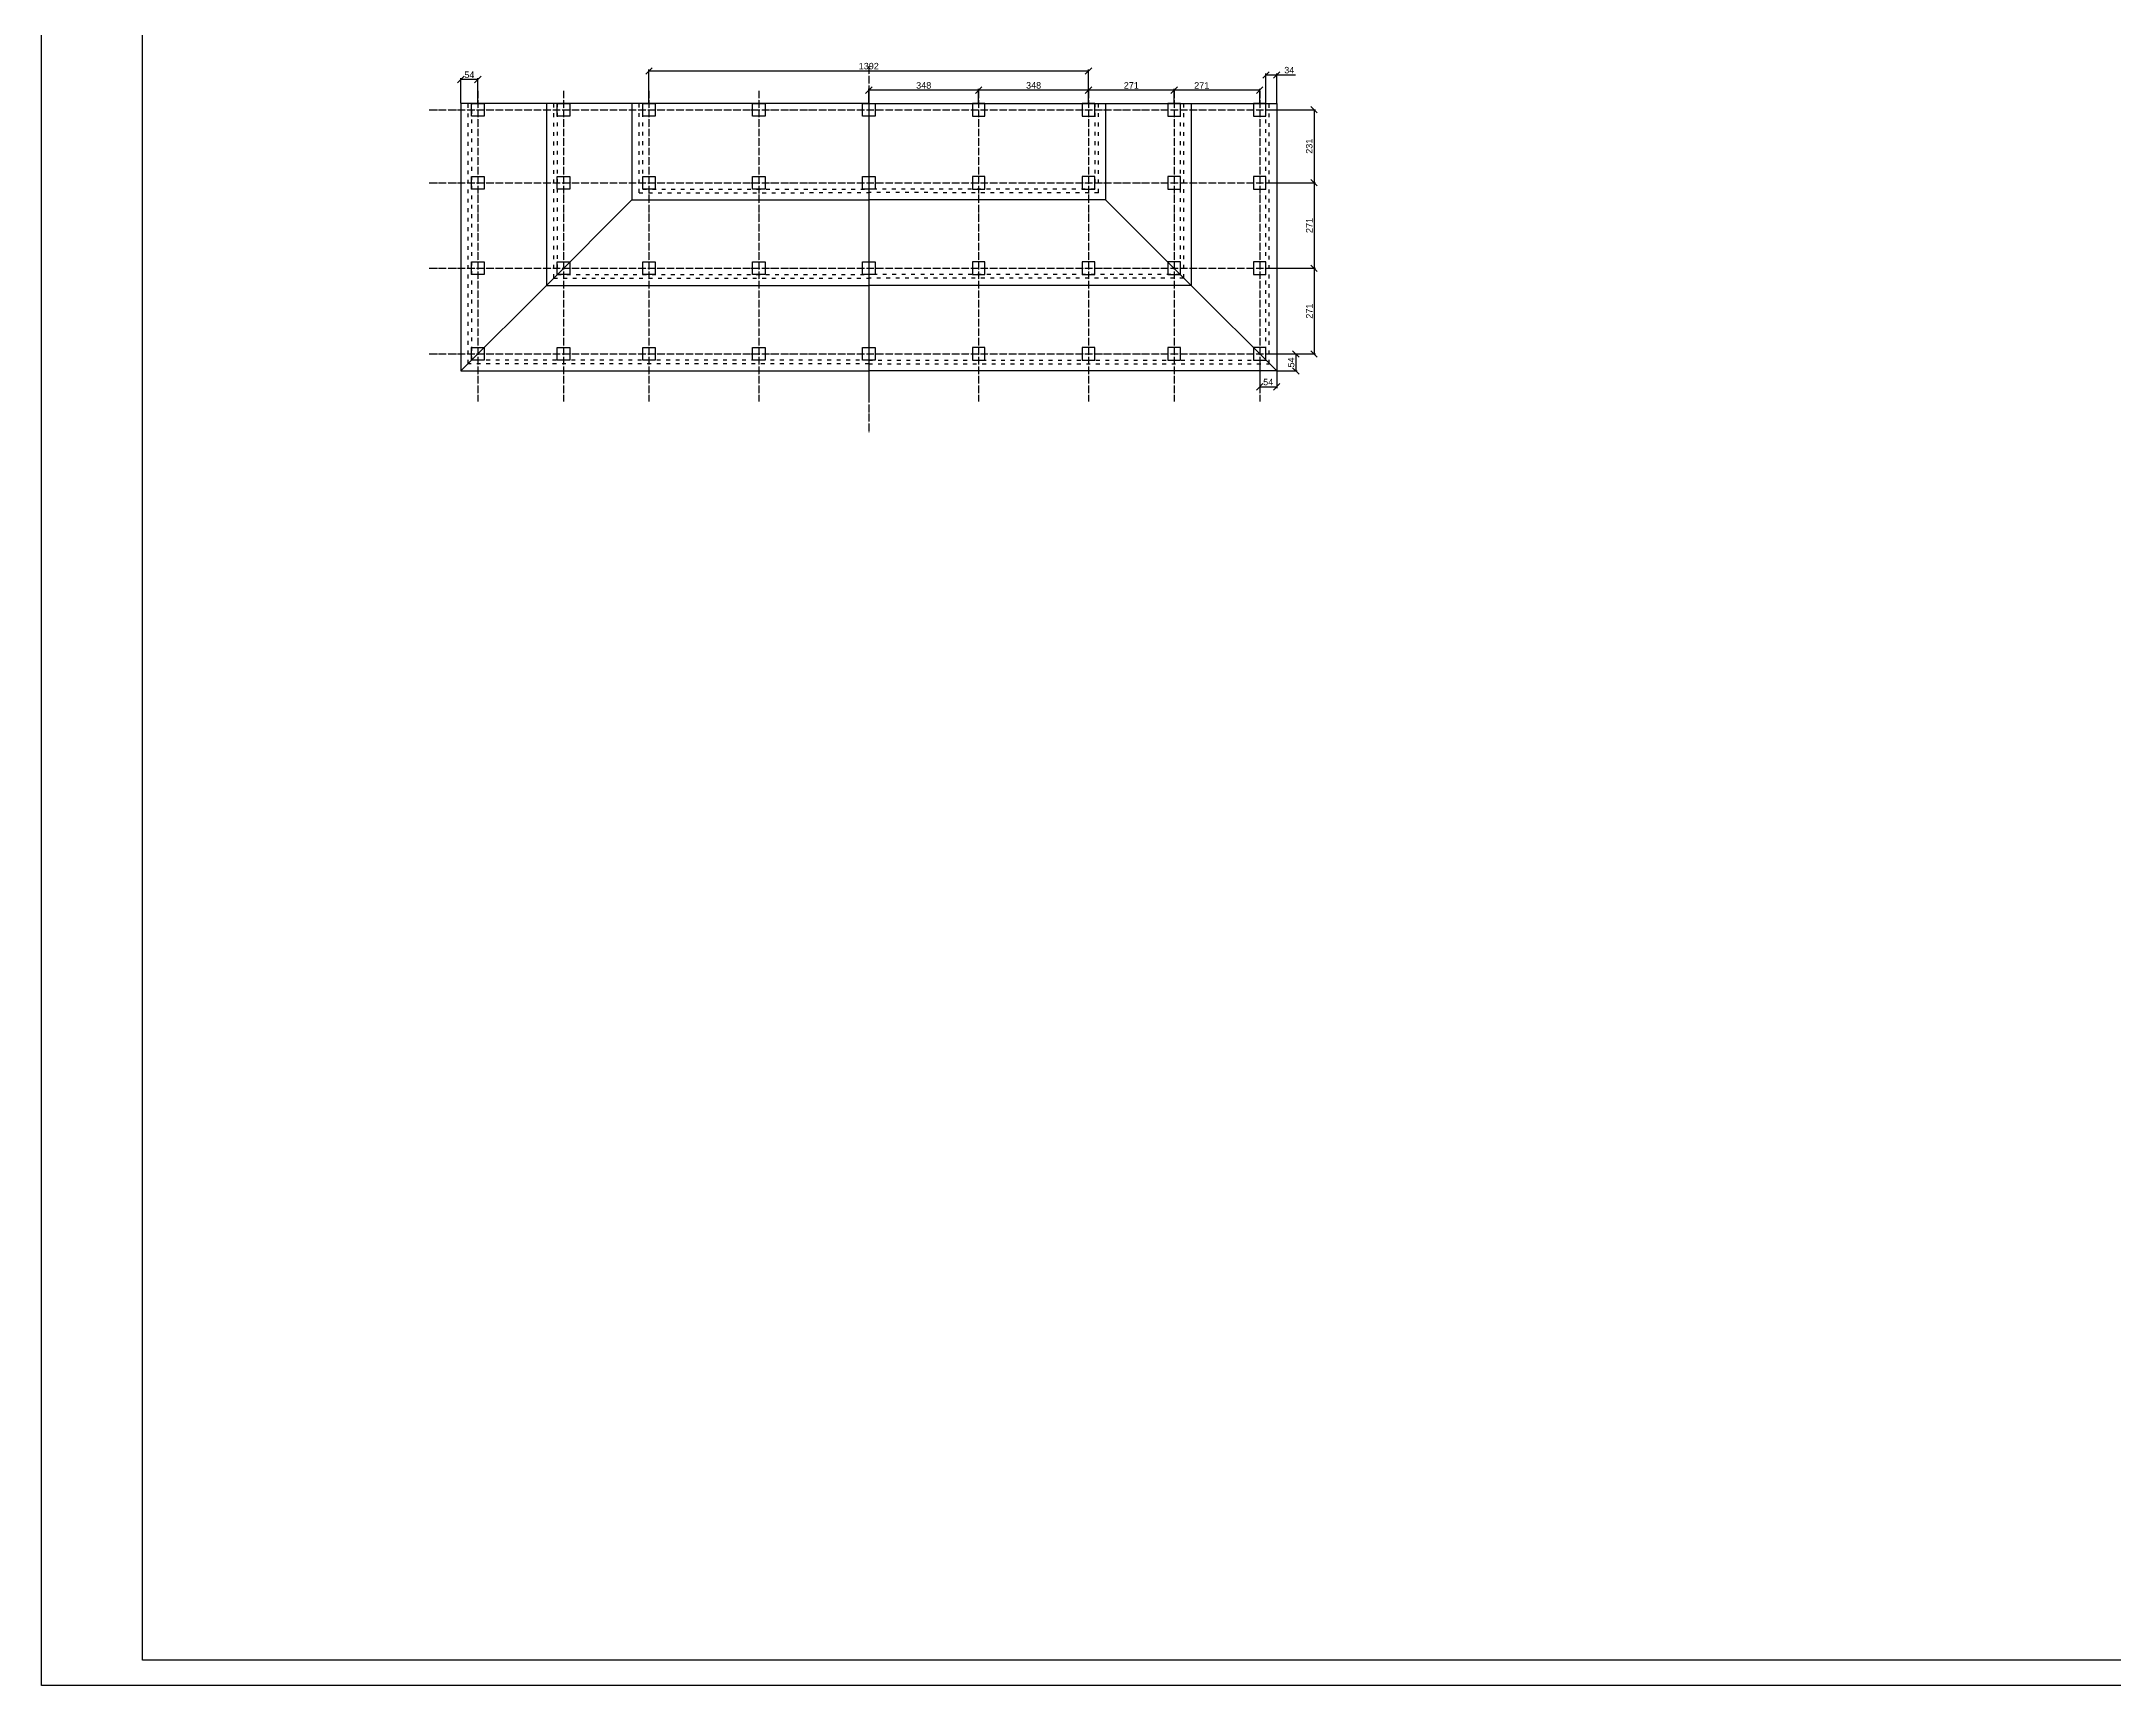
# Model space of a CAD drawing. Header units: millimetres. Extents: x 0 to 13456, y 0 to 9504.
# Drawn here: x 0 to 6565, y 0 to 5205 of the extents above; entities that cross this region are included whole.
import ezdxf

# ---------------------------------------------------------------- set-up
doc = ezdxf.new("R2010")
doc.units = ezdxf.units.MM
doc.linetypes.add('ACAD_ISO03W100', pattern=[30, 12, -18])
doc.linetypes.add('ACAD_ISO04W100', pattern=[30, 24, -3, 0, -3])
for name, color, linetype in [('Доска невидимый', 32, 'ACAD_ISO03W100'), ('Оси', 120, 'ACAD_ISO04W100'), ('Рамка', 7, 'Continuous'), ('Ступень СМ305 Невидимая', 52, 'ACAD_ISO03W100')]:
    doc.layers.add(name, color=color, linetype=linetype)
for name, color, linetype, lineweight in [('Размеры', 150, 'Continuous', 0), ('Стойки 40x40', 7, 'Continuous', 35), ('Ступень СМ305', 52, 'Continuous', 30)]:
    doc.layers.add(name, color=color, linetype=linetype, lineweight=lineweight)
doc.styles.get("Standard").update_dxf_attribs({"font": 'arial.ttf'})
doc.dimstyles.new('Копия Аннотативный', dxfattribs={"dimscale": 0, "dimtxt": 20.5, "dimasz": 20.5, "dimexe": 4.25, "dimexo": 0.625, "dimgap": 4.625, "dimtad": 1, "dimtxsty": 'Standard', "dimblk": 'OBLIQUE', "dimcen": 20.5, "dimclrd": 256, "dimclrt": 256, "dimadec": 0, "dimazin": 0, "dimtfac": 1, "dimtmove": 0, "dimatfit": 3, "dimfxl": 1, "dimtfillclr": 4, "dimarcsym": 0})

# ---------------------------------------------------------------- blocks, each defined once
blk = doc.blocks.new('_Oblique')
at = {"color": 0, "linetype": 'ByBlock', "lineweight": -2}
blk.add_line((-0.5, -0.5), (0.5, 0.5), dxfattribs=at)
blk = doc.blocks.new('*D186')
at = {"layer": 'Defpoints', "color": 0, "transparency": 16777216}
for p in [(3587, 5050.8), (3587, 5008.8), (3858, 5008.8)]:
    blk.add_point(p, dxfattribs=at)
at = {"layer": 'Размеры', "color": 0, "lineweight": -2, "transparency": 16777216}
for p, q in [((3587, 5009.5), (3587, 5055.1)), ((3858, 5009.5), (3858, 5055.1))]:
    blk.add_line(p, q, dxfattribs=at)
at = {"layer": 'Размеры', "lineweight": -2, "transparency": 16777216}
blk.add_line((3858, 5050.8), (3587, 5050.8), dxfattribs=at)
at = {"layer": 'Размеры', "lineweight": -2, "transparency": 16777216, "xscale": 20.5, "yscale": 20.5, "zscale": 20.5, "rotation": 180}
blk.add_blockref('_Oblique', (3587, 5050.8), dxfattribs=at)
at = {"layer": 'Размеры', "lineweight": -2, "transparency": 16777216, "xscale": 20.5, "yscale": 20.5, "zscale": 20.5}
blk.add_blockref('_Oblique', (3858, 5050.8), dxfattribs=at)
at = {"layer": 'Размеры', "transparency": 16777216, "insert": (3674.5, 5065.7), "char_height": 20.5, "attachment_point": 5}
blk.add_mtext('271', dxfattribs=at)
blk = doc.blocks.new('*D187')
at = {"layer": 'Defpoints', "color": 0, "transparency": 16777216}
for p in [(3316, 5051), (3316, 5008.8), (3587, 5008.8)]:
    blk.add_point(p, dxfattribs=at)
at = {"layer": 'Размеры', "color": 0, "lineweight": -2, "transparency": 16777216}
for p, q in [((3316, 5009.5), (3316, 5055.3)), ((3587, 5009.5), (3587, 5055.3))]:
    blk.add_line(p, q, dxfattribs=at)
at = {"layer": 'Размеры', "lineweight": -2, "transparency": 16777216}
blk.add_line((3587, 5051), (3316, 5051), dxfattribs=at)
at = {"layer": 'Размеры', "lineweight": -2, "transparency": 16777216, "xscale": 20.5, "yscale": 20.5, "zscale": 20.5, "rotation": 180}
blk.add_blockref('_Oblique', (3316, 5051), dxfattribs=at)
at = {"layer": 'Размеры', "lineweight": -2, "transparency": 16777216, "xscale": 20.5, "yscale": 20.5, "zscale": 20.5}
blk.add_blockref('_Oblique', (3587, 5051), dxfattribs=at)
at = {"layer": 'Размеры', "transparency": 16777216, "insert": (3451.5, 5065.9), "char_height": 20.5, "attachment_point": 5}
blk.add_mtext('271', dxfattribs=at)
blk = doc.blocks.new('*D188')
at = {"layer": 'Defpoints', "color": 0, "transparency": 16777216}
for p in [(2968, 5050.7), (2968, 5008.8), (3316, 5008.8)]:
    blk.add_point(p, dxfattribs=at)
at = {"layer": 'Размеры', "color": 0, "lineweight": -2, "transparency": 16777216}
for p, q in [((2968, 5009.5), (2968, 5055)), ((3316, 5009.5), (3316, 5055))]:
    blk.add_line(p, q, dxfattribs=at)
at = {"layer": 'Размеры', "lineweight": -2, "transparency": 16777216}
blk.add_line((3316, 5050.7), (2968, 5050.7), dxfattribs=at)
at = {"layer": 'Размеры', "lineweight": -2, "transparency": 16777216, "xscale": 20.5, "yscale": 20.5, "zscale": 20.5, "rotation": 180}
blk.add_blockref('_Oblique', (2968, 5050.7), dxfattribs=at)
at = {"layer": 'Размеры', "lineweight": -2, "transparency": 16777216, "xscale": 20.5, "yscale": 20.5, "zscale": 20.5}
blk.add_blockref('_Oblique', (3316, 5050.7), dxfattribs=at)
at = {"layer": 'Размеры', "transparency": 16777216, "insert": (3142, 5065.8), "char_height": 20.5, "attachment_point": 5}
blk.add_mtext('348', dxfattribs=at)
blk = doc.blocks.new('*D189')
at = {"layer": 'Defpoints', "color": 0, "transparency": 16777216}
for p in [(2620, 5050.7), (2620, 5008.8), (2968, 5008.8)]:
    blk.add_point(p, dxfattribs=at)
at = {"layer": 'Размеры', "color": 0, "lineweight": -2, "transparency": 16777216}
for p, q in [((2620, 5009.5), (2620, 5055)), ((2968, 5009.5), (2968, 5055))]:
    blk.add_line(p, q, dxfattribs=at)
at = {"layer": 'Размеры', "lineweight": -2, "transparency": 16777216}
blk.add_line((2968, 5050.7), (2620, 5050.7), dxfattribs=at)
at = {"layer": 'Размеры', "lineweight": -2, "transparency": 16777216, "xscale": 20.5, "yscale": 20.5, "zscale": 20.5, "rotation": 180}
blk.add_blockref('_Oblique', (2620, 5050.7), dxfattribs=at)
at = {"layer": 'Размеры', "lineweight": -2, "transparency": 16777216, "xscale": 20.5, "yscale": 20.5, "zscale": 20.5}
blk.add_blockref('_Oblique', (2968, 5050.7), dxfattribs=at)
at = {"layer": 'Размеры', "transparency": 16777216, "insert": (2794, 5065.8), "char_height": 20.5, "attachment_point": 5}
blk.add_mtext('348', dxfattribs=at)
blk = doc.blocks.new('*D235')
at = {"layer": 'Defpoints', "color": 0, "transparency": 16777216}
for p in [(3878, 5099), (3878, 5008.8), (3912, 5008.8)]:
    blk.add_point(p, dxfattribs=at)
at = {"layer": 'Размеры', "color": 0, "lineweight": -2, "transparency": 16777216}
for p, q in [((3878, 5009.5), (3878, 5103.2)), ((3912, 5009.5), (3912, 5103.2))]:
    blk.add_line(p, q, dxfattribs=at)
at = {"layer": 'Размеры', "lineweight": -2, "transparency": 16777216}
for p, q in [((3878, 5099), (3912, 5099)), ((3912, 5099), (3971, 5099))]:
    blk.add_line(p, q, dxfattribs=at)
at = {"layer": 'Размеры', "lineweight": -2, "transparency": 16777216, "xscale": 20.5, "yscale": 20.5, "zscale": 20.5, "rotation": 180}
blk.add_blockref('_Oblique', (3878, 5099), dxfattribs=at)
at = {"layer": 'Размеры', "lineweight": -2, "transparency": 16777216, "xscale": 20.5, "yscale": 20.5, "zscale": 20.5}
blk.add_blockref('_Oblique', (3912, 5099), dxfattribs=at)
at = {"layer": 'Размеры', "transparency": 16777216, "insert": (3951.7, 5114.1), "char_height": 20.5, "attachment_point": 5}
blk.add_mtext('34', dxfattribs=at)
blk = doc.blocks.new('*D236')
at = {"layer": 'Defpoints', "color": 0, "transparency": 16777216}
for p in [(3878, 4988.8), (3878, 4757.8), (4030.1, 4757.8)]:
    blk.add_point(p, dxfattribs=at)
at = {"layer": 'Размеры', "color": 0, "lineweight": -2, "transparency": 16777216}
for p, q in [((3878.6, 4988.8), (4034.4, 4988.8)), ((3878.6, 4757.8), (4034.4, 4757.8))]:
    blk.add_line(p, q, dxfattribs=at)
at = {"layer": 'Размеры', "lineweight": -2, "transparency": 16777216}
blk.add_line((4030.1, 4988.8), (4030.1, 4757.8), dxfattribs=at)
at = {"layer": 'Размеры', "lineweight": -2, "transparency": 16777216, "xscale": 20.5, "yscale": 20.5, "zscale": 20.5}
for p, rotation in [((4030.1, 4988.8), 90), ((4030.1, 4757.8), 270)]:
    blk.add_blockref('_Oblique', p, dxfattribs=dict(at, rotation=rotation))
at = {"layer": 'Размеры', "transparency": 16777216, "insert": (4015, 4873.3), "char_height": 20.5, "attachment_point": 5, "rotation": 90}
blk.add_mtext('231', dxfattribs=at)
blk = doc.blocks.new('*D237')
at = {"layer": 'Defpoints', "color": 0, "transparency": 16777216}
for p in [(3878, 4757.8), (3878, 4486.8), (4030.1, 4486.8)]:
    blk.add_point(p, dxfattribs=at)
at = {"layer": 'Размеры', "color": 0, "lineweight": -2, "transparency": 16777216}
for p, q in [((3878.6, 4757.8), (4034.4, 4757.8)), ((3878.6, 4486.8), (4034.4, 4486.8))]:
    blk.add_line(p, q, dxfattribs=at)
at = {"layer": 'Размеры', "lineweight": -2, "transparency": 16777216}
blk.add_line((4030.1, 4757.8), (4030.1, 4486.8), dxfattribs=at)
at = {"layer": 'Размеры', "lineweight": -2, "transparency": 16777216, "xscale": 20.5, "yscale": 20.5, "zscale": 20.5}
for p, rotation in [((4030.1, 4757.8), 90), ((4030.1, 4486.8), 270)]:
    blk.add_blockref('_Oblique', p, dxfattribs=dict(at, rotation=rotation))
at = {"layer": 'Размеры', "transparency": 16777216, "insert": (4015.2, 4622.3), "char_height": 20.5, "attachment_point": 5, "rotation": 90}
blk.add_mtext('271', dxfattribs=at)
blk = doc.blocks.new('*D238')
at = {"layer": 'Defpoints', "color": 0, "transparency": 16777216}
for p in [(3878, 4486.8), (3878, 4215.8), (4030.1, 4215.8)]:
    blk.add_point(p, dxfattribs=at)
at = {"layer": 'Размеры', "color": 0, "lineweight": -2, "transparency": 16777216}
for p, q in [((3878.6, 4486.8), (4034.4, 4486.8)), ((3878.6, 4215.8), (4034.4, 4215.8))]:
    blk.add_line(p, q, dxfattribs=at)
at = {"layer": 'Размеры', "lineweight": -2, "transparency": 16777216}
blk.add_line((4030.1, 4486.8), (4030.1, 4215.8), dxfattribs=at)
at = {"layer": 'Размеры', "lineweight": -2, "transparency": 16777216, "xscale": 20.5, "yscale": 20.5, "zscale": 20.5}
for p, rotation in [((4030.1, 4486.8), 90), ((4030.1, 4215.8), 270)]:
    blk.add_blockref('_Oblique', p, dxfattribs=dict(at, rotation=rotation))
at = {"layer": 'Размеры', "transparency": 16777216, "insert": (4015.2, 4351.3), "char_height": 20.5, "attachment_point": 5, "rotation": 90}
blk.add_mtext('271', dxfattribs=at)
blk = doc.blocks.new('*D239')
at = {"layer": 'Defpoints', "color": 0, "transparency": 16777216}
for p in [(3878, 4215.8), (3912, 4161.8), (3972.7, 4161.8)]:
    blk.add_point(p, dxfattribs=at)
at = {"layer": 'Размеры', "color": 0, "lineweight": -2, "transparency": 16777216}
for p, q in [((3878.6, 4215.8), (3976.9, 4215.8)), ((3912.6, 4161.8), (3976.9, 4161.8))]:
    blk.add_line(p, q, dxfattribs=at)
at = {"layer": 'Размеры', "lineweight": -2, "transparency": 16777216}
blk.add_line((3972.7, 4215.8), (3972.7, 4161.8), dxfattribs=at)
at = {"layer": 'Размеры', "lineweight": -2, "transparency": 16777216, "xscale": 20.5, "yscale": 20.5, "zscale": 20.5}
for p, rotation in [((3972.7, 4215.8), 90), ((3972.7, 4161.8), 270)]:
    blk.add_blockref('_Oblique', p, dxfattribs=dict(at, rotation=rotation))
at = {"layer": 'Размеры', "transparency": 16777216, "insert": (3957.6, 4188.8), "char_height": 20.5, "attachment_point": 5, "rotation": 90}
blk.add_mtext('54', dxfattribs=at)
blk = doc.blocks.new('*D240')
at = {"layer": 'Defpoints', "color": 0, "transparency": 16777216}
for p in [(3858, 4195.8), (3912, 4161.8), (3912, 4111.5)]:
    blk.add_point(p, dxfattribs=at)
at = {"layer": 'Размеры', "color": 0, "lineweight": -2, "transparency": 16777216}
for p, q in [((3858, 4195.2), (3858, 4107.3)), ((3912, 4161.2), (3912, 4107.3))]:
    blk.add_line(p, q, dxfattribs=at)
at = {"layer": 'Размеры', "lineweight": -2, "transparency": 16777216}
blk.add_line((3858, 4111.5), (3912, 4111.5), dxfattribs=at)
at = {"layer": 'Размеры', "lineweight": -2, "transparency": 16777216, "xscale": 20.5, "yscale": 20.5, "zscale": 20.5, "rotation": 180}
blk.add_blockref('_Oblique', (3858, 4111.5), dxfattribs=at)
at = {"layer": 'Размеры', "lineweight": -2, "transparency": 16777216, "xscale": 20.5, "yscale": 20.5, "zscale": 20.5}
blk.add_blockref('_Oblique', (3912, 4111.5), dxfattribs=at)
at = {"layer": 'Размеры', "transparency": 16777216, "insert": (3885, 4126.6), "char_height": 20.5, "attachment_point": 5}
blk.add_mtext('54', dxfattribs=at)
blk = doc.blocks.new('*D249')
at = {"layer": 'Defpoints', "color": 0, "transparency": 16777216}
for p in [(3316, 5111.7), (1924, 5008.8), (3316, 5008.8)]:
    blk.add_point(p, dxfattribs=at)
at = {"layer": 'Размеры', "color": 0, "lineweight": -2, "transparency": 16777216}
for p, q in [((1924, 5009.5), (1924, 5115.9)), ((3316, 5009.5), (3316, 5115.9))]:
    blk.add_line(p, q, dxfattribs=at)
at = {"layer": 'Размеры', "lineweight": -2, "transparency": 16777216}
blk.add_line((1924, 5111.7), (3316, 5111.7), dxfattribs=at)
at = {"layer": 'Размеры', "lineweight": -2, "transparency": 16777216, "xscale": 20.5, "yscale": 20.5, "zscale": 20.5, "rotation": 180}
blk.add_blockref('_Oblique', (1924, 5111.7), dxfattribs=at)
at = {"layer": 'Размеры', "lineweight": -2, "transparency": 16777216, "xscale": 20.5, "yscale": 20.5, "zscale": 20.5}
blk.add_blockref('_Oblique', (3316, 5111.7), dxfattribs=at)
at = {"layer": 'Размеры', "transparency": 16777216, "insert": (2620, 5126.8), "char_height": 20.5, "attachment_point": 5}
blk.add_mtext('1392', dxfattribs=at)
blk = doc.blocks.new('*D250')
at = {"layer": 'Defpoints', "color": 0, "transparency": 16777216}
for p in [(1328, 5084.5), (1328, 5008.8), (1382, 5008.8)]:
    blk.add_point(p, dxfattribs=at)
at = {"layer": 'Размеры', "color": 0, "lineweight": -2, "transparency": 16777216}
for p, q in [((1328, 5009.5), (1328, 5088.7)), ((1382, 5009.5), (1382, 5088.7))]:
    blk.add_line(p, q, dxfattribs=at)
at = {"layer": 'Размеры', "lineweight": -2, "transparency": 16777216}
blk.add_line((1382, 5084.5), (1328, 5084.5), dxfattribs=at)
at = {"layer": 'Размеры', "lineweight": -2, "transparency": 16777216, "xscale": 20.5, "yscale": 20.5, "zscale": 20.5, "rotation": 180}
blk.add_blockref('_Oblique', (1328, 5084.5), dxfattribs=at)
at = {"layer": 'Размеры', "lineweight": -2, "transparency": 16777216, "xscale": 20.5, "yscale": 20.5, "zscale": 20.5}
blk.add_blockref('_Oblique', (1382, 5084.5), dxfattribs=at)
at = {"layer": 'Размеры', "transparency": 16777216, "insert": (1355, 5099.5), "char_height": 20.5, "attachment_point": 5}
blk.add_mtext('54', dxfattribs=at)

msp = doc.modelspace()

# ---------------------------------------------------------------- linework, layer by layer
at = {"layer": 'Доска невидимый', "transparency": 33554534}
for p, q in [((1351.614, 4184.828), (1351.614, 5008.828)), ((1362.614, 4195.828), (1362.614, 5008.828)), ((1622.614, 4455.828), (1622.614, 5008.828)), ((1892.766, 4725.98), (1892.766, 5008.828)), ((3347.212, 4725.98), (3347.212, 5008.828)), ((3617.364, 4455.828), (3617.364, 5008.828)), ((3877.364, 4195.828), (3877.364, 5008.828)), ((3888.364, 4184.828), (3888.364, 5008.828)), ((1892.766, 4725.98), (2620.614, 4726.404)), ((3347.212, 4725.98), (2619.364, 4726.404)), ((1622.614, 4455.828), (2620.614, 4455.828)), ((3617.364, 4455.828), (2619.364, 4455.828)), ((2620.614, 4184.828), (1351.614, 4184.828)), ((2620.614, 4195.828), (1362.614, 4195.828)), ((2619.364, 4195.828), (3877.364, 4195.828)), ((2619.364, 4184.828), (3888.364, 4184.828))]:
    msp.add_line(p, q, dxfattribs=at)
at = {"layer": 'Оси'}
msp.add_line((2619.989, 5126.292), (2619.989, 4086.419), dxfattribs=at)
at = {"layer": 'Оси', "transparency": 33554470}
for p, q in [((1381.989, 5049.093), (1381.989, 4065.481)), ((1652.989, 5049.093), (1652.989, 4065.481)), ((1923.989, 5049.093), (1923.989, 4065.481)), ((2271.989, 5049.093), (2271.989, 4065.481)), ((2967.989, 5049.093), (2967.989, 4065.481)), ((3315.989, 5049.093), (3315.989, 4065.481)), ((3586.989, 5049.093), (3586.989, 4065.481)), ((3857.989, 5049.093), (3857.989, 4065.481)), ((1227.711, 4988.828), (3956.506, 4988.828)), ((1227.711, 4757.828), (3956.506, 4757.828)), ((1227.711, 4486.828), (3956.506, 4486.828)), ((1227.711, 4215.828), (3956.506, 4215.828))]:
    msp.add_line(p, q, dxfattribs=at)
at = {"layer": 'Оси', "transparency": 33554610}
msp.add_line((2619.989, 5049.093), (2619.989, 3965.899), dxfattribs=at)
at = {"layer": 'Рамка'}
for p, q in [((0, 0), (0, 9504)), ((320, 80), (320, 9424)), ((13376, 80), (320, 80)), ((13456, 0), (0, 0))]:
    msp.add_line(p, q, dxfattribs=at)
at = {"layer": 'Стойки 40x40', "lineweight": 30}
for points in [[(1361.989, 5008.828), (1401.989, 5008.828), (1401.989, 4968.828), (1361.989, 4968.828)], [(1632.989, 5008.828), (1672.989, 5008.828), (1672.989, 4968.828), (1632.989, 4968.828)], [(1903.989, 5008.828), (1943.989, 5008.828), (1943.989, 4968.828), (1903.989, 4968.828)], [(2251.989, 5008.828), (2291.989, 5008.828), (2291.989, 4968.828), (2251.989, 4968.828)], [(2599.989, 5008.828), (2639.989, 5008.828), (2639.989, 4968.828), (2599.989, 4968.828)], [(2987.989, 5008.828), (2947.989, 5008.828), (2947.989, 4968.828), (2987.989, 4968.828)], [(3335.989, 5008.828), (3295.989, 5008.828), (3295.989, 4968.828), (3335.989, 4968.828)], [(3606.989, 5008.828), (3566.989, 5008.828), (3566.989, 4968.828), (3606.989, 4968.828)], [(3877.989, 5008.828), (3837.989, 5008.828), (3837.989, 4968.828), (3877.989, 4968.828)], [(1361.989, 4777.828), (1401.989, 4777.828), (1401.989, 4737.828), (1361.989, 4737.828)], [(1632.989, 4777.828), (1672.989, 4777.828), (1672.989, 4737.828), (1632.989, 4737.828)], [(1903.989, 4777.828), (1943.989, 4777.828), (1943.989, 4737.828), (1903.989, 4737.828)], [(2251.989, 4777.828), (2291.989, 4777.828), (2291.989, 4737.828), (2251.989, 4737.828)], [(2599.989, 4777.828), (2639.989, 4777.828), (2639.989, 4737.828), (2599.989, 4737.828)], [(2987.989, 4777.828), (2947.989, 4777.828), (2947.989, 4737.828), (2987.989, 4737.828)], [(3335.989, 4777.828), (3295.989, 4777.828), (3295.989, 4737.828), (3335.989, 4737.828)], [(3606.989, 4777.828), (3566.989, 4777.828), (3566.989, 4737.828), (3606.989, 4737.828)], [(3877.989, 4777.828), (3837.989, 4777.828), (3837.989, 4737.828), (3877.989, 4737.828)], [(1361.989, 4506.828), (1401.989, 4506.828), (1401.989, 4466.828), (1361.989, 4466.828)], [(1632.989, 4506.828), (1672.989, 4506.828), (1672.989, 4466.828), (1632.989, 4466.828)], [(1903.989, 4506.828), (1943.989, 4506.828), (1943.989, 4466.828), (1903.989, 4466.828)], [(2251.989, 4506.828), (2291.989, 4506.828), (2291.989, 4466.828), (2251.989, 4466.828)], [(2599.989, 4506.828), (2639.989, 4506.828), (2639.989, 4466.828), (2599.989, 4466.828)], [(2987.989, 4506.828), (2947.989, 4506.828), (2947.989, 4466.828), (2987.989, 4466.828)], [(3335.989, 4506.828), (3295.989, 4506.828), (3295.989, 4466.828), (3335.989, 4466.828)], [(3606.989, 4506.828), (3566.989, 4506.828), (3566.989, 4466.828), (3606.989, 4466.828)], [(3877.989, 4506.828), (3837.989, 4506.828), (3837.989, 4466.828), (3877.989, 4466.828)], [(1361.989, 4235.828), (1401.989, 4235.828), (1401.989, 4195.828), (1361.989, 4195.828)], [(1632.989, 4235.828), (1672.989, 4235.828), (1672.989, 4195.828), (1632.989, 4195.828)], [(1903.989, 4235.828), (1943.989, 4235.828), (1943.989, 4195.828), (1903.989, 4195.828)], [(2251.989, 4235.828), (2291.989, 4235.828), (2291.989, 4195.828), (2251.989, 4195.828)], [(2599.989, 4235.828), (2639.989, 4235.828), (2639.989, 4195.828), (2599.989, 4195.828)], [(2987.989, 4235.828), (2947.989, 4235.828), (2947.989, 4195.828), (2987.989, 4195.828)], [(3335.989, 4235.828), (3295.989, 4235.828), (3295.989, 4195.828), (3335.989, 4195.828)], [(3606.989, 4235.828), (3566.989, 4235.828), (3566.989, 4195.828), (3606.989, 4195.828)], [(3877.989, 4235.828), (3837.989, 4235.828), (3837.989, 4195.828), (3877.989, 4195.828)]]:
    msp.add_lwpolyline(points, close=True, dxfattribs=at)
at = {"layer": 'Ступень СМ305', "transparency": 33554534}
for p, q in [((1564.989, 5008.828), (1327.989, 5008.828)), ((1327.989, 5008.828), (1327.989, 4161.828)), ((1869.989, 5008.828), (1564.989, 5008.828)), ((1598.989, 5008.828), (1598.989, 4432.828)), ((1869.989, 5008.828), (1869.989, 4703.828)), ((2619.989, 5008.828), (1869.989, 5008.828)), ((2619.989, 5008.828), (3369.989, 5008.828)), ((3369.989, 5008.828), (3369.989, 4703.828)), ((3369.989, 5008.828), (3674.989, 5008.828)), ((3640.989, 5008.828), (3640.989, 4432.828)), ((3674.989, 5008.828), (3911.989, 5008.828)), ((3911.989, 5008.828), (3911.989, 4161.828)), ((1869.989, 4703.828), (1598.989, 4432.828)), ((1869.989, 4703.828), (2619.989, 4703.828)), ((3369.989, 4703.828), (2619.989, 4703.828)), ((3369.989, 4703.828), (3640.989, 4432.828)), ((1598.989, 4432.828), (1327.989, 4161.828)), ((1598.989, 4432.828), (2619.989, 4432.828)), ((3640.989, 4432.828), (2619.989, 4432.828)), ((3640.989, 4432.828), (3911.989, 4161.828)), ((1327.989, 4161.828), (2619.989, 4161.828)), ((3911.989, 4161.828), (2619.989, 4161.828))]:
    msp.add_line(p, q, dxfattribs=at)
at = {"layer": 'Ступень СМ305', "lineweight": 0}
msp.add_line((2619.989, 5008.828), (2599.989, 5008.828), dxfattribs=at)
at = {"layer": 'Ступень СМ305 Невидимая', "transparency": 33554534}
for p, q in [((1633.614, 5008.828), (1633.614, 4466.828)), ((1903.766, 5008.828), (1903.766, 4736.98)), ((3336.212, 5008.828), (3336.212, 4736.98)), ((3606.364, 5008.828), (3606.364, 4466.828)), ((1904.614, 4737.828), (2620.614, 4737.828)), ((3335.364, 4737.828), (2619.364, 4737.828)), ((1633.614, 4466.828), (2620.614, 4466.828)), ((3606.364, 4466.828), (2619.364, 4466.828))]:
    msp.add_line(p, q, dxfattribs=at)

# ---------------------------------------------------------------- dimensions: what is measured, and where the dimension line sits
at = {"layer": 'Размеры'}
for base, p1, p2, picture, middle in [((3315.989, 5111.658), (1923.989, 5008.828), (3315.989, 5008.828), '*D249', (2619.989, 5126.757)), ((1327.989, 5084.483), (1381.989, 5008.828), (1327.989, 5008.828), '*D250', (1354.989, 5099.533)), ((3911.989, 4111.512), (3857.989, 4195.828), (3911.989, 4161.828), '*D240', (3884.989, 4126.562))]:
    dim = msp.add_linear_dim(base=base, p1=p1, p2=p2, dimstyle='Копия Аннотативный', dxfattribs=at)
    dim.commit()
    dim.dimension.update_dxf_attribs({"geometry": picture, "text_midpoint": middle})
for base, p1, p2, picture, middle in [((3877.989, 5098.992), (3911.989, 5008.828), (3877.989, 5008.828), '*D235', (3951.748, 5098.992)), ((3315.989, 5051.005), (3586.989, 5008.828), (3315.989, 5008.828), '*D187', (3451.489, 5051.005)), ((3586.989, 5050.824), (3857.989, 5008.828), (3586.989, 5008.828), '*D186', (3674.473, 5050.824))]:
    dim = msp.add_linear_dim(base=base, p1=p1, p2=p2, angle=180, dimstyle='Копия Аннотативный', dxfattribs=at)
    dim.commit()
    dim.dimension.update_dxf_attribs({"geometry": picture, "text_midpoint": middle, "dimtype": 160})
for base, p1, p2, angle, picture, middle in [((2619.989, 5050.7), (2967.989, 5008.828), (2619.989, 5008.828), 180, '*D189', (2793.989, 5065.799)), ((2967.989, 5050.743), (3315.989, 5008.828), (2967.989, 5008.828), 180, '*D188', (3141.989, 5065.842)), ((4030.148, 4757.828), (3877.989, 4988.828), (3877.989, 4757.828), 90, '*D236', (4015.049, 4873.328)), ((4030.148, 4486.828), (3877.989, 4757.828), (3877.989, 4486.828), 90, '*D237', (4015.231, 4622.328)), ((4030.148, 4215.828), (3877.989, 4486.828), (3877.989, 4215.828), 90, '*D238', (4015.231, 4351.328)), ((3972.692, 4161.828), (3877.989, 4215.828), (3911.989, 4161.828), 90, '*D239', (3957.642, 4188.828))]:
    dim = msp.add_linear_dim(base=base, p1=p1, p2=p2, angle=angle, dimstyle='Копия Аннотативный', dxfattribs=at)
    dim.commit()
    dim.dimension.update_dxf_attribs({"geometry": picture, "text_midpoint": middle})

doc.saveas('drawing.dxf')
